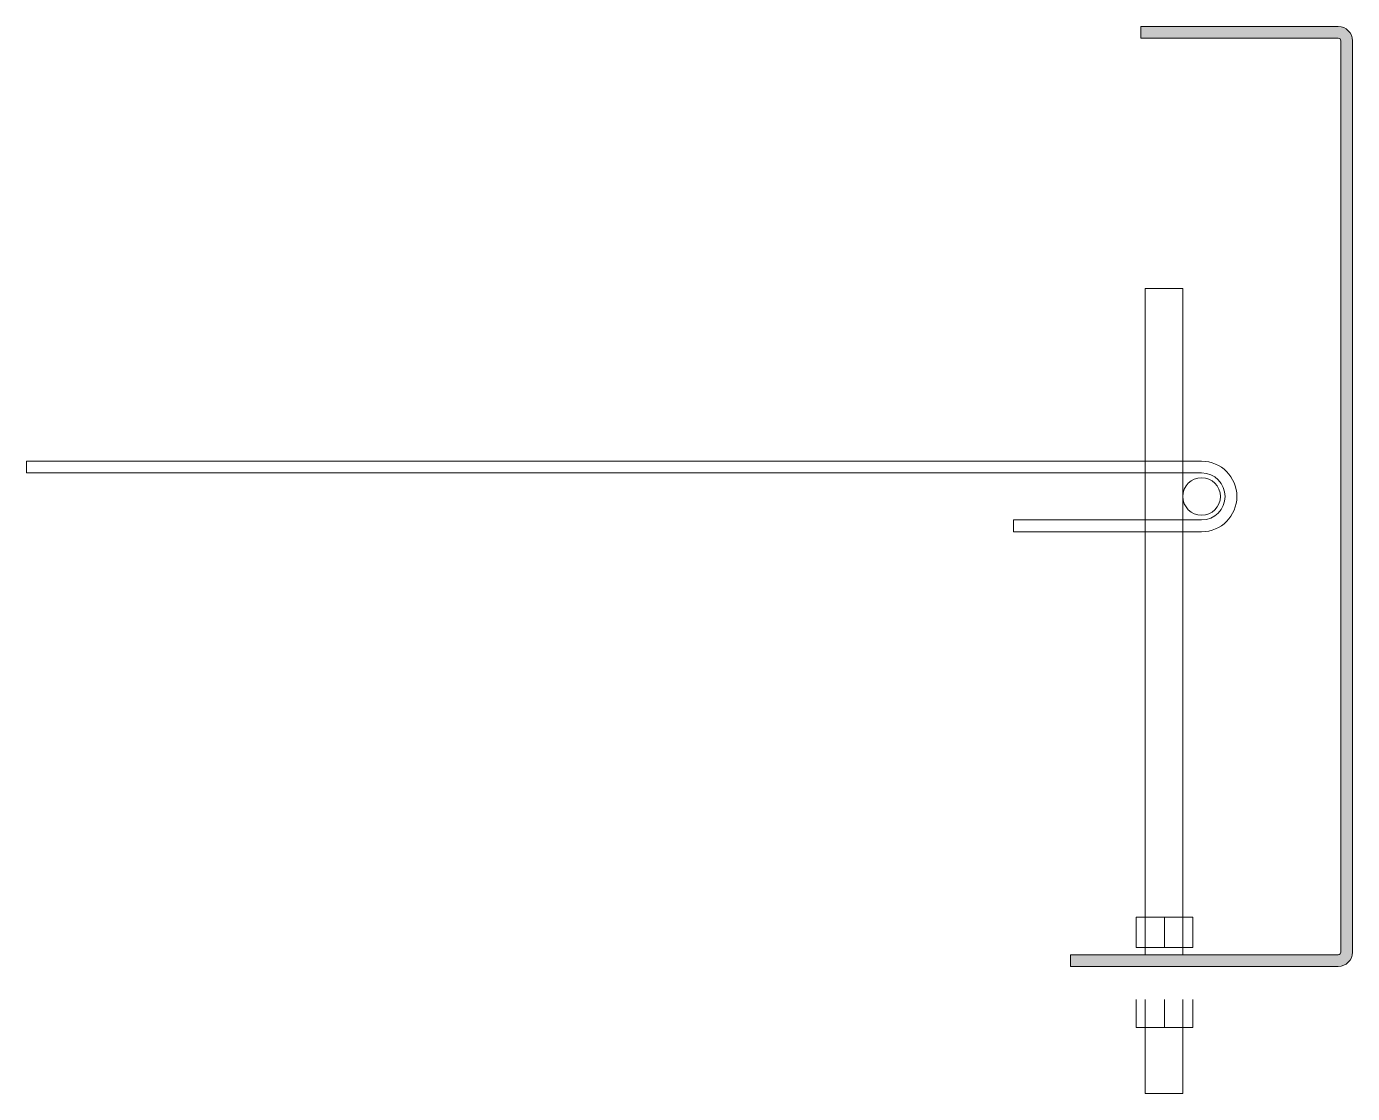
# Model space of a CAD drawing. Header units: metres. Extents: x -549 to 15, y -54 to 400.
import ezdxf

# ---------------------------------------------------------------- set-up
doc = ezdxf.new("R2010")
doc.units = ezdxf.units.M
doc.layers.add('A-DETL-GENF', color=92, linetype='Continuous', lineweight=18)

# ---------------------------------------------------------------- blocks, each defined once
blk = doc.blocks.new('34 Bent plate_zonder railing detail item - Bent plate_120mm_zonder railing detail item 2-3345141-00_0 Basismaterialen')
at = {"layer": 'A-DETL-GENF'}
blk.add_hatch(color=256, dxfattribs=at).paths.add_polyline_path([(-105, 0), (8.96, 0), (10.52, 0.21), (11.98, 0.81), (13.23, 1.77), (14.19, 3.02), (14.79, 4.48), (15, 6.04), (15, 393.96), (14.79, 395.52), (14.19, 396.98), (13.23, 398.23), (11.98, 399.19), (10.52, 399.79), (8.96, 400), (-75, 400), (-75, 395), (9.23, 394.96), (9.48, 394.86), (9.69, 394.69), (9.86, 394.48), (9.96, 394.23), (10, 393.96), (9.96, 5.77), (9.86, 5.52), (9.69, 5.31), (9.48, 5.14), (9.23, 5.04), (8.96, 5), (-105, 5)])
for p, q in [((8.96, 400), (-75, 400)), ((-75, 400), (-75, 395)), ((-75, 395), (8.96, 395)), ((10, 393.96), (10, 6.04)), ((15, 6.04), (15, 393.96)), ((-57.19, 288.44), (-73.19, 288.44)), ((-73.19, 288.44), (-73.19, 5)), ((-57.19, 5), (-57.19, 288.44)), ((-49.19, 215), (-549.19, 215)), ((-549.19, 215), (-549.19, 210)), ((-49.19, 210), (-549.19, 210)), ((-49.19, 190), (-129.19, 190)), ((-129.19, 185), (-129.19, 190)), ((-49.19, 185), (-129.19, 185)), ((-77, 8), (-77, 21)), ((-77, 21), (-65, 21)), ((-65, 21), (-53, 21)), ((-65, 21), (-65, 8)), ((-53, 21), (-53, 8)), ((-65, 8), (-77, 8)), ((-53, 8), (-65, 8)), ((8.96, 5), (-105, 5)), ((-105, 5), (-105, 0)), ((-105, 0), (8.96, 0)), ((-77, -26), (-77, -14)), ((-73.19, -14), (-73.19, -54.06)), ((-65, -14), (-65, -26)), ((-57.19, -54.06), (-57.19, -14)), ((-53, -14), (-53, -26)), ((-65, -26), (-77, -26)), ((-53, -26), (-65, -26)), ((-73.19, -54.06), (-65.19, -54.06)), ((-65.19, -54.06), (-57.19, -54.06))]:
    blk.add_line(p, q, dxfattribs=at)
blk.add_circle((-49.19, 200), 8, dxfattribs=at)
for centre, radius, start, end in [((8.96, 393.96), 6.04, 360, 90), ((8.96, 393.96), 1.04, 0, 90), ((-49.19, 200), 15, 270, 90), ((-49.19, 200), 10, 270, 90), ((8.96, 6.04), 6.04, 270, 360), ((8.96, 6.04), 1.04, 270, 0)]:
    blk.add_arc(centre, radius, start, end, dxfattribs=at)

msp = doc.modelspace()

# ---------------------------------------------------------------- block references
msp.add_blockref('34 Bent plate_zonder railing detail item - Bent plate_120mm_zonder railing detail item 2-3345141-00_0 Basismaterialen', (0, 0))

doc.saveas('drawing.dxf')
